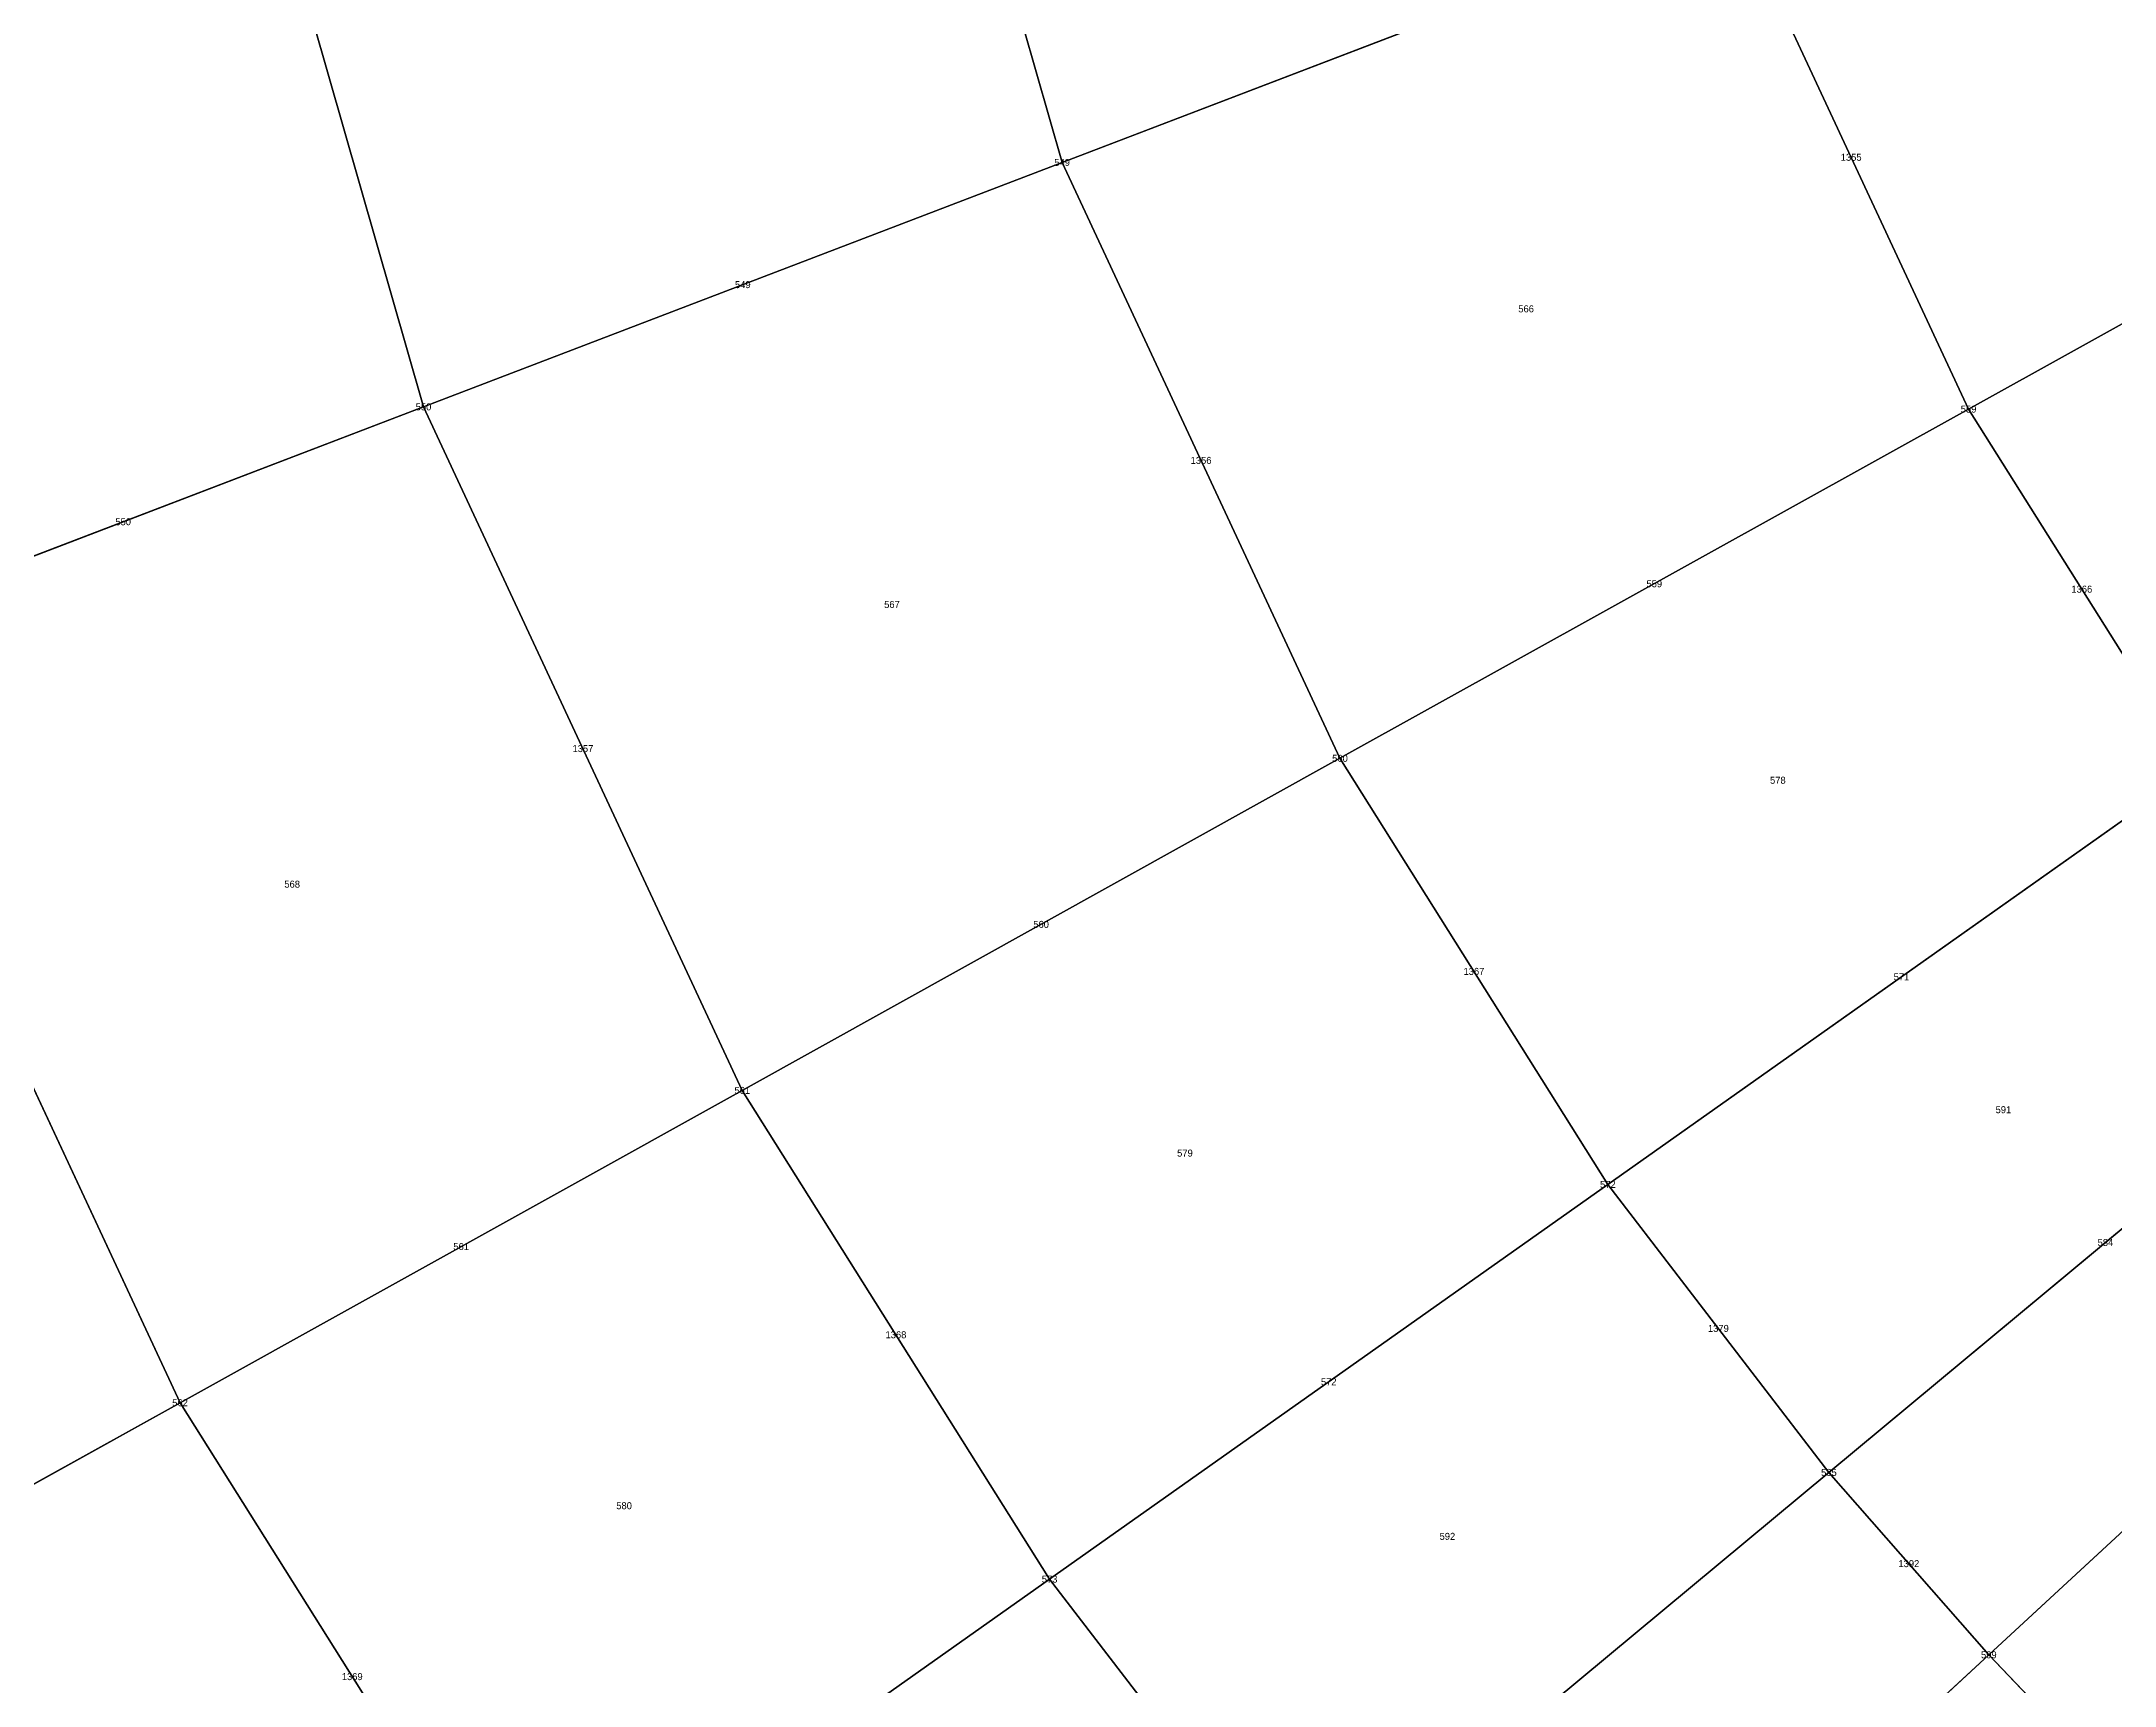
# Model space of a CAD drawing. Header units: metres. Extents: x -1.88 to 1.88, y -1.88 to 1.88.
# Drawn here: x -1.529 to -0.938, y -0.908 to -0.439 of the extents above; entities that cross this region are included whole.
import ezdxf
from ezdxf.enums import TextEntityAlignment as Align

# ---------------------------------------------------------------- set-up
doc = ezdxf.new("R2010")
doc.units = ezdxf.units.M

msp = doc.modelspace()

# ---------------------------------------------------------------- linework, layer by layer
at = {"layer": 'BRANCHES'}
for p, q in [((-1.30129, -0.25387, 2.2964), (-1.23825, -0.47386, 2.2964)), ((-1.49278, -0.29123, 2.1721), (-1.42047, -0.54359, 2.1721)), ((-1.04662, -0.40052, 2.40321), (-1.23825, -0.47386, 2.2964)), ((-1.04662, -0.40052, 2.40321), (-0.97961, -0.54424, 2.40321)), ((-0.79278, -0.44045, 2.49174), (-0.97961, -0.54424, 2.40321)), ((-1.23825, -0.47386, 2.2964), (-1.42047, -0.54359, 2.1721)), ((-1.23825, -0.47386, 2.2964), (-1.15897, -0.64389, 2.2964)), ((-1.42047, -0.54359, 2.1721), (-1.59187, -0.60918, 2.03128)), ((-1.42047, -0.54359, 2.1721), (-1.32952, -0.73864, 2.1721)), ((-0.97961, -0.54424, 2.40321), (-1.15897, -0.64389, 2.2964)), ((-0.97961, -0.54424, 2.40321), (-0.915, -0.647, 2.40321)), ((-1.59187, -0.60918, 2.03128), (-1.48995, -0.82777, 2.03128)), ((-1.15897, -0.64389, 2.2964), (-1.32952, -0.73864, 2.1721)), ((-1.15897, -0.64389, 2.2964), (-1.08253, -0.76547, 2.2964)), ((-0.915, -0.647, 2.40321), (-1.08253, -0.76547, 2.2964)), ((-0.86169, -0.71647, 2.40321), (-1.01946, -0.84765, 2.2964)), ((-1.32952, -0.73864, 2.1721), (-1.48995, -0.82777, 2.03128)), ((-1.32952, -0.73864, 2.1721), (-1.24183, -0.87811, 2.1721)), ((-0.82312, -0.76046, 2.40321), (-0.97383, -0.8997, 2.2964)), ((-1.08253, -0.76547, 2.2964), (-1.24183, -0.87811, 2.1721)), ((-1.08253, -0.76547, 2.2964), (-1.01946, -0.84765, 2.2964)), ((-1.48995, -0.82777, 2.03128), (-1.63903, -0.9106, 1.875)), ((-1.48995, -0.82777, 2.03128), (-1.39168, -0.98406, 2.03128)), ((-1.01946, -0.84765, 2.2964), (-1.16948, -0.97239, 2.1721)), ((-1.01946, -0.84765, 2.2964), (-0.97383, -0.8997, 2.2964)), ((-1.24183, -0.87811, 2.1721), (-1.39168, -0.98406, 2.03128)), ((-1.24183, -0.87811, 2.1721), (-1.16948, -0.97239, 2.1721)), ((-0.97383, -0.8997, 2.2964), (-1.11713, -1.0321, 2.1721)), ((-0.97383, -0.8997, 2.2964), (-0.94655, -0.92836, 2.2964))]:
    msp.add_line(p, q, dxfattribs=at)
at = {"layer": 'Faces'}
for points in [[(-1.0999, -0.21458, 2.40321), (-1.04662, -0.40052, 2.40321), (-1.23825, -0.47386, 2.2964), (-1.30129, -0.25387, 2.2964)], [(-1.30129, -0.25387, 2.2964), (-1.23825, -0.47386, 2.2964), (-1.42047, -0.54359, 2.1721), (-1.49278, -0.29123, 2.1721)], [(-1.49278, -0.29123, 2.1721), (-1.42047, -0.54359, 2.1721), (-1.59187, -0.60918, 2.03128), (-1.67291, -0.32637, 2.03128)], [(-0.84701, -0.32414, 2.49174), (-0.79278, -0.44045, 2.49174), (-0.97961, -0.54424, 2.40321), (-1.04662, -0.40052, 2.40321)], [(-1.04662, -0.40052, 2.40321), (-0.97961, -0.54424, 2.40321), (-1.15897, -0.64389, 2.2964), (-1.23825, -0.47386, 2.2964)], [(-0.79278, -0.44045, 2.49174), (-0.7405, -0.52361, 2.49174), (-0.915, -0.647, 2.40321), (-0.97961, -0.54424, 2.40321)], [(-1.23825, -0.47386, 2.2964), (-1.15897, -0.64389, 2.2964), (-1.32952, -0.73864, 2.1721), (-1.42047, -0.54359, 2.1721)], [(-1.42047, -0.54359, 2.1721), (-1.32952, -0.73864, 2.1721), (-1.48995, -0.82777, 2.03128), (-1.59187, -0.60918, 2.03128)], [(-0.97961, -0.54424, 2.40321), (-0.915, -0.647, 2.40321), (-1.08253, -0.76547, 2.2964), (-1.15897, -0.64389, 2.2964)], [(-1.59187, -0.60918, 2.03128), (-1.48995, -0.82777, 2.03128), (-1.63903, -0.9106, 1.875), (-1.75115, -0.67014, 1.875)], [(-1.15897, -0.64389, 2.2964), (-1.08253, -0.76547, 2.2964), (-1.24183, -0.87811, 2.1721), (-1.32952, -0.73864, 2.1721)], [(-0.915, -0.647, 2.40321), (-0.86169, -0.71647, 2.40321), (-1.01946, -0.84765, 2.2964), (-1.08253, -0.76547, 2.2964)], [(-0.86169, -0.71647, 2.40321), (-0.82312, -0.76046, 2.40321), (-0.97383, -0.8997, 2.2964), (-1.01946, -0.84765, 2.2964)], [(-1.32952, -0.73864, 2.1721), (-1.24183, -0.87811, 2.1721), (-1.39168, -0.98406, 2.03128), (-1.48995, -0.82777, 2.03128)], [(-0.82312, -0.76046, 2.40321), (-0.80006, -0.78469, 2.40321), (-0.94655, -0.92836, 2.2964), (-0.97383, -0.8997, 2.2964)], [(-1.08253, -0.76547, 2.2964), (-1.01946, -0.84765, 2.2964), (-1.16948, -0.97239, 2.1721), (-1.24183, -0.87811, 2.1721)], [(-0.80006, -0.78469, 2.40321), (-0.79241, -0.79241, 2.40321), (-0.9375, -0.9375, 2.2964), (-0.94655, -0.92836, 2.2964)], [(-1.48995, -0.82777, 2.03128), (-1.39168, -0.98406, 2.03128), (-1.53093, -1.08253, 1.875), (-1.63903, -0.9106, 1.875)], [(-1.01946, -0.84765, 2.2964), (-0.97383, -0.8997, 2.2964), (-1.11713, -1.0321, 2.1721), (-1.16948, -0.97239, 2.1721)], [(-1.24183, -0.87811, 2.1721), (-1.16948, -0.97239, 2.1721), (-1.31059, -1.08972, 2.03128), (-1.39168, -0.98406, 2.03128)], [(-0.97383, -0.8997, 2.2964), (-0.94655, -0.92836, 2.2964), (-1.08584, -1.06497, 2.1721), (-1.11713, -1.0321, 2.1721)]]:
    msp.add_3dface(points, dxfattribs=at)
at = {"layer": 'NODI-Estradosso'}
for p in [(-1.23825, -0.47386, 2.63712), (-1.42047, -0.54359, 2.52963), (-0.97961, -0.54424, 2.73064), (-1.15897, -0.64389, 2.63712), (-1.32952, -0.73864, 2.52963), (-1.08253, -0.76547, 2.63712), (-1.48995, -0.82777, 2.40979), (-1.01946, -0.84765, 2.63712), (-1.24183, -0.87811, 2.52963), (-0.97383, -0.8997, 2.63712)]:
    msp.add_point(p, dxfattribs=at)
at = {"layer": 'NODI-Intradosso'}
for p in [(-1.23825, -0.47386, 2.2964), (-1.42047, -0.54359, 2.1721), (-0.97961, -0.54424, 2.40321), (-1.15897, -0.64389, 2.2964), (-1.32952, -0.73864, 2.1721), (-1.08253, -0.76547, 2.2964), (-1.48995, -0.82777, 2.03128), (-1.01946, -0.84765, 2.2964), (-1.24183, -0.87811, 2.1721), (-0.97383, -0.8997, 2.2964)]:
    msp.add_point(p, dxfattribs=at)

# ---------------------------------------------------------------- texts
at = {"layer": 'BRANCHES-Index'}
for s, p in [('1355', (-1.01311, -0.47238, 2.40321)), ('549', (-1.32936, -0.50872, 2.23425)), ('1356', (-1.19861, -0.55887, 2.2964)), ('550', (-1.50617, -0.57638, 2.10169)), ('559', (-1.06929, -0.59407, 2.3498)), ('1366', (-0.9473, -0.59562, 2.40321)), ('1357', (-1.37499, -0.64111, 2.1721)), ('560', (-1.24425, -0.69127, 2.23425)), ('1367', (-1.12075, -0.70468, 2.2964)), ('571', (-0.99876, -0.70623, 2.3498)), ('561', (-1.40973, -0.78321, 2.10169)), ('584', (-0.94057, -0.78206, 2.3498)), ('1368', (-1.28567, -0.80837, 2.1721)), ('1379', (-1.051, -0.80656, 2.2964)), ('572', (-1.16218, -0.82179, 2.23425)), ('1392', (-0.99665, -0.87368, 2.2964)), ('1369', (-1.44081, -0.90592, 2.03128))]:
    msp.add_text(s, height=0.002, dxfattribs=at).set_placement(p, align=Align.MIDDLE_CENTER)
at = {"layer": 'Faces-Index'}
for s, p in [('566', (-1.10586, -0.51563, 2.3498)), ('567', (-1.2868, -0.59999, 2.23425)), ('578', (-1.03403, -0.65015, 2.3498)), ('568', (-1.45795, -0.6798, 2.10169)), ('591', (-0.96967, -0.74415, 2.3498)), ('579', (-1.20321, -0.75653, 2.23425)), ('580', (-1.36324, -0.85715, 2.10169)), ('592', (-1.12832, -0.8659, 2.23425))]:
    msp.add_text(s, height=0.002, dxfattribs=at).set_placement(p, align=Align.MIDDLE_CENTER)
at = {"layer": 'NODI-Index'}
for s, p in [('549', (-1.23825, -0.47386, 2.2964)), ('550', (-1.42047, -0.54359, 2.1721)), ('559', (-0.97961, -0.54424, 2.40321)), ('560', (-1.15897, -0.64389, 2.2964)), ('561', (-1.32952, -0.73864, 2.1721)), ('572', (-1.08253, -0.76547, 2.2964)), ('562', (-1.48995, -0.82777, 2.03128)), ('585', (-1.01946, -0.84765, 2.2964)), ('573', (-1.24183, -0.87811, 2.1721)), ('599', (-0.97383, -0.8997, 2.2964))]:
    msp.add_text(s, height=0.002, dxfattribs=at).set_placement(p, align=Align.MIDDLE_CENTER)

doc.saveas('drawing.dxf')
